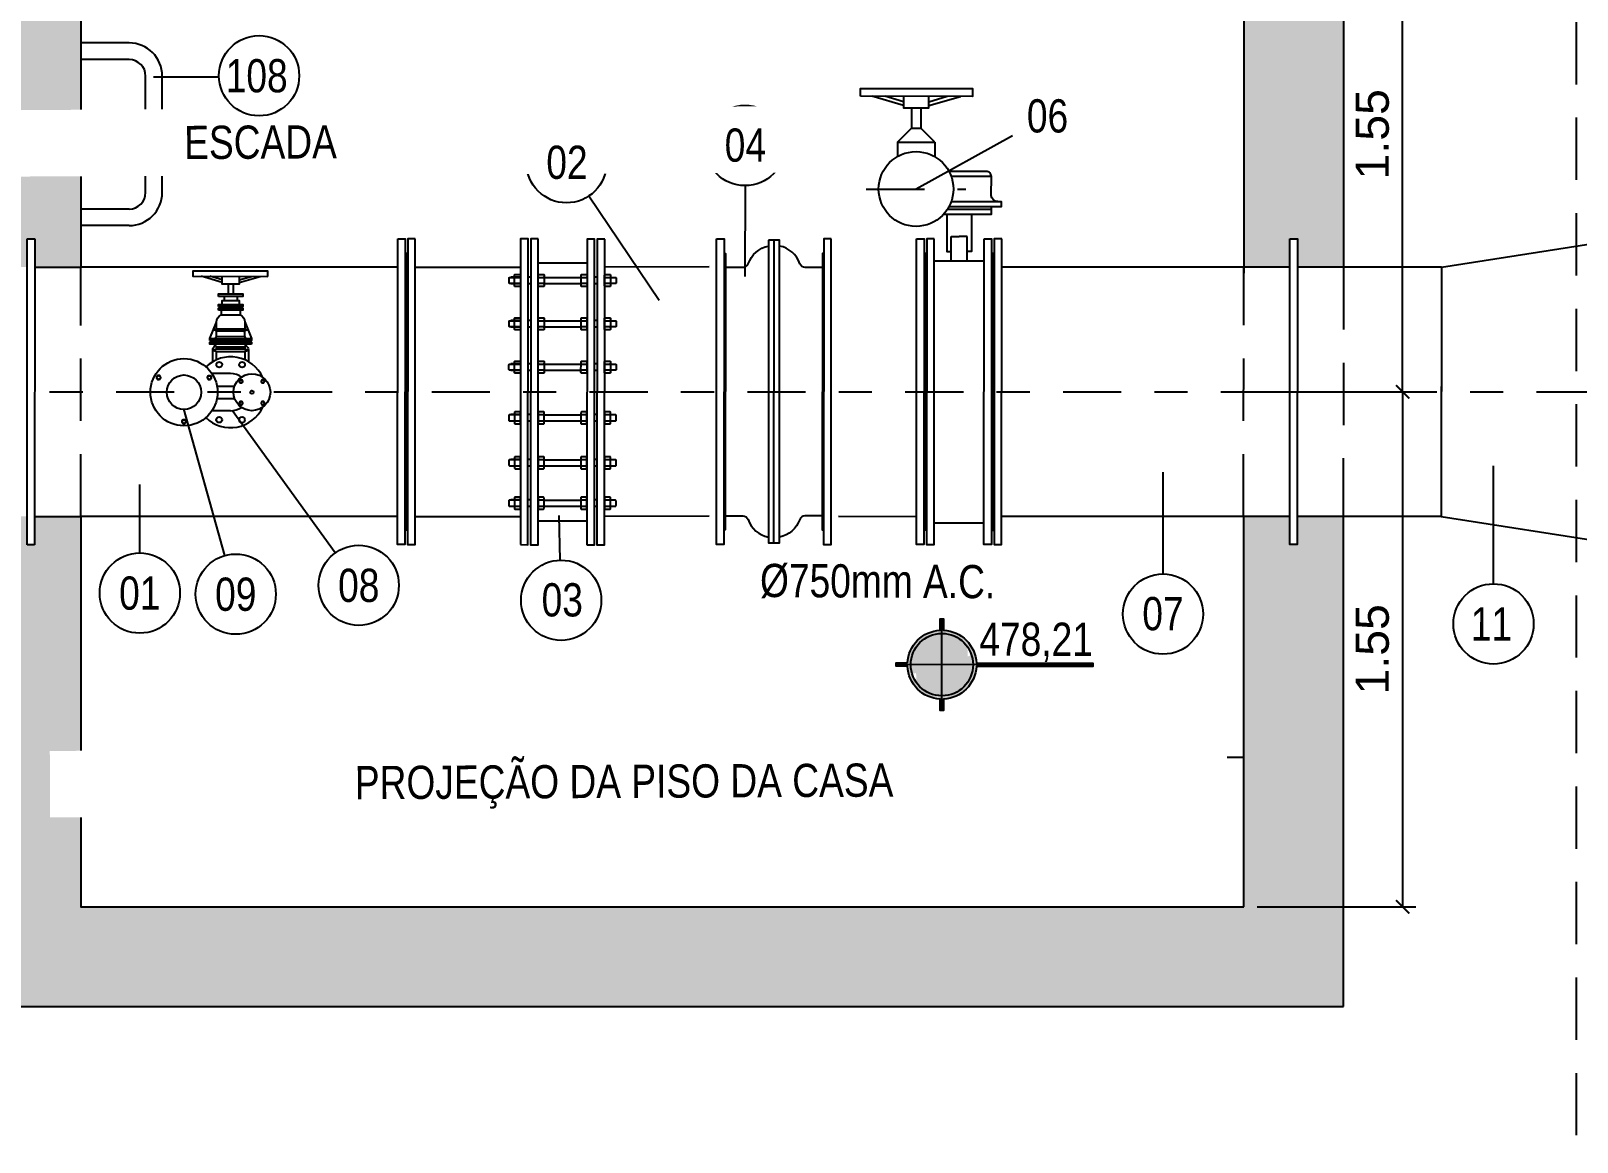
# Model space of a CAD drawing. Header units: feet. Extents: x 0 to 285167, y 0 to 9111449.
# Drawn here: x 285145.925 to 285150.579, y 9111421.615 to 9111424.959 of the extents above; entities that cross this region are included whole.
import ezdxf
from ezdxf.enums import TextEntityAlignment as Align

# ---------------------------------------------------------------- set-up
doc = ezdxf.new("R2010")
doc.units = ezdxf.units.FT
doc.header["$MEASUREMENT"] = 0
doc.linetypes.add('DASHDOT', pattern=[1, 0.5, -0.25, 0, -0.25])
doc.linetypes.add('HIDDEN', pattern=[0.375, 0.25, -0.125])
doc.layers.get('0').update_dxf_attribs({"linetype": 'CONTINUOUS'})
doc.layers.get('DEFPOINTS').update_dxf_attribs({"linetype": 'CONTINUOUS'})
for name, color, linetype in [('01', 1, 'CONTINUOUS'), ('01PROJ', 1, 'HIDDEN'), ('A-NIVEIS', 1, 'CONTINUOUS'), ('A-TEXTO', 2, 'CONTINUOUS'), ('EIXO', 1, 'DASHDOT'), ('FLANGES', 7, 'CONTINUOUS'), ('H-SA-CONTORNO', 2, 'CONTINUOUS'), ('H-SA-DIM', 1, 'CONTINUOUS'), ('H-SA-ESTRUTURA (CORTE)', 5, 'CONTINUOUS'), ('H-SA-HTC CONCRETO', 253, 'CONTINUOUS'), ('H-SA-TEXTO', 2, 'CONTINUOUS'), ('INDIC', 2, 'CONTINUOUS'), ('Top View-Ferro Fundido - JGS - K7(Esgoto)', 7, 'CONTINUOUS')]:
    doc.layers.add(name, color=color, linetype=linetype)
doc.styles.add('EGC_Arial_2.0mm', font='arial.ttf', dxfattribs={"width": 0.8, "height": 2})
doc.styles.get("Standard").update_dxf_attribs({"font": 'arial.ttf'})
doc.dimstyles.new('Copy of EGC_2.0mm', dxfattribs={"dimtxt": 0.1, "dimasz": 0.04, "dimexe": 0.04, "dimexo": 0.04, "dimgap": 0.04, "dimtad": 1, "dimzin": 1, "dimdsep": 46, "dimtxsty": 'Standard', "dimblk": 'ARCHTICK', "dimcen": 0, "dimclrd": 1, "dimclre": 1, "dimclrt": 2, "dimazin": 0, "dimtfac": 1, "dimtix": 1, "dimtmove": 1, "dimatfit": 3, "dimldrblk": 'NONE', "dimfxl": 0.002, "dimtolj": 1, "dimtzin": 0, "dimlwd": -1, "dimarcsym": 0})

# ---------------------------------------------------------------- blocks, each defined once
blk = doc.blocks.new('_ArchTick')
at = {"color": 0, "linetype": 'ByBlock', "const_width": 0.15}
blk.add_lwpolyline([(-0.5, -0.5), (0.5, 0.5)], dxfattribs=at)
blk = doc.blocks.new('*D1194')
at = {"layer": 'DEFPOINTS', "color": 0, "transparency": 16777216}
for p in [(285149.5756, 9111425.4232), (285150.0538, 9111425.4232), (285149.5753, 9111423.8732)]:
    blk.add_point(p, dxfattribs=at)
at = {"layer": 'H-SA-DIM', "color": 1, "lineweight": -2, "transparency": 16777216}
for p, q in [((285149.6156, 9111425.4232), (285150.0938, 9111425.4232)), ((285149.6153, 9111423.8732), (285150.0938, 9111423.8732))]:
    blk.add_line(p, q, dxfattribs=at)
at = {"layer": 'H-SA-DIM', "color": 1, "transparency": 16777216}
blk.add_line((285150.0538, 9111423.8732), (285150.0538, 9111425.4232), dxfattribs=at)
at = {"layer": 'H-SA-DIM', "color": 1, "transparency": 16777216, "xscale": 0.04, "yscale": 0.04, "zscale": 0.04}
for p, rotation in [((285150.0538, 9111425.4232), 90), ((285150.0538, 9111423.8732), 270)]:
    blk.add_blockref('_ArchTick', p, dxfattribs=dict(at, rotation=rotation))
at = {"layer": 'H-SA-DIM', "color": 2, "transparency": 16777216, "insert": (285149.9628, 9111424.6482), "char_height": 0.1, "attachment_point": 5, "rotation": 90}
blk.add_mtext('\\A1;1.55', dxfattribs=at)
blk = doc.blocks.new('_None')
blk = doc.blocks.new('*D1195')
at = {"layer": 'DEFPOINTS', "color": 0, "transparency": 16777216}
for p in [(285149.5753, 9111423.8732), (285149.5756, 9111422.3232), (285150.0538, 9111422.3232)]:
    blk.add_point(p, dxfattribs=at)
at = {"layer": 'H-SA-DIM', "color": 1, "lineweight": -2, "transparency": 16777216}
for p, q in [((285149.6153, 9111423.8732), (285150.0938, 9111423.8732)), ((285149.6156, 9111422.3232), (285150.0938, 9111422.3232))]:
    blk.add_line(p, q, dxfattribs=at)
at = {"layer": 'H-SA-DIM', "color": 1, "transparency": 16777216}
blk.add_line((285150.0538, 9111423.8732), (285150.0538, 9111422.3232), dxfattribs=at)
at = {"layer": 'H-SA-DIM', "color": 1, "transparency": 16777216, "xscale": 0.04, "yscale": 0.04, "zscale": 0.04}
for p, rotation in [((285150.0538, 9111423.8732), 90), ((285150.0538, 9111422.3232), 270)]:
    blk.add_blockref('_ArchTick', p, dxfattribs=dict(at, rotation=rotation))
at = {"layer": 'H-SA-DIM', "color": 2, "transparency": 16777216, "insert": (285149.9628, 9111423.0982), "char_height": 0.1, "attachment_point": 5, "rotation": 90}
blk.add_mtext('\\A1;1.55', dxfattribs=at)
blk = doc.blocks.new('*U1177')
at = {"true_color": 0xffffff}
h = blk.add_hatch(color=7, dxfattribs=at)
h.dxf.hatch_style = 1
edge = h.paths.add_edge_path()
edge.add_arc((0, 0), 2.075, 92.76231, 177.23769, ccw=False)
edge.add_line((-0.1, 2.073), (-0.1, 2.75))
edge.add_line((-0.1, 2.75), (0.1, 2.75))
edge.add_line((0.1, 2.75), (0.1, 2.073))
edge.add_arc((0, 0), 2.075, 2.76231, 87.23769, ccw=False)
edge.add_line((2.073, 0.1), (9.088, 0.1))
edge.add_line((9.088, 0.1), (9.088, -0.1))
edge.add_line((9.088, -0.1), (2.073, -0.1))
edge.add_arc((0, 0), 2.075, 272.76231, 357.23769, ccw=False)
edge.add_line((0.1, -2.073), (0.1, -2.75))
edge.add_line((0.1, -2.75), (-0.1, -2.75))
edge.add_line((-0.1, -2.75), (-0.1, -2.073))
edge.add_arc((0, 0), 2.075, 182.76231, 267.23769, ccw=False)
edge.add_line((-2.073, -0.1), (-2.75, -0.1))
edge.add_line((-2.75, -0.1), (-2.75, 0.1))
edge.add_line((-2.75, 0.1), (-2.073, 0.1))
for p, q in [((0, -2.75), (0, 2.75)), ((9.088, 0), (-2.75, 0))]:
    blk.add_line(p, q)
at = {"color": 7, "true_color": 0xffffff}
blk.add_lwpolyline([(-2.073, 0.1, -0.386246), (-0.1, 2.073), (-0.1, 2.75), (0.1, 2.75), (0.1, 2.073, -0.386246), (2.073, 0.1), (9.088, 0.1), (9.088, -0.1), (2.073, -0.1, -0.386246), (0.1, -2.073), (0.1, -2.75), (-0.1, -2.75), (-0.1, -2.073, -0.386246), (-2.073, -0.1), (-2.75, -0.1), (-2.75, 0.1)], format="xyb", close=True, dxfattribs=at)
blk.add_circle((0, 0), 1.875)
for points in [[(0, 1.875), (0, 0), (0.583, 1.782), (0.595, 0)], [(1.533, 1.079), (1.571, 0), (1.786, 0.571), (0, 0)], [(0.583, 1.782), (0.595, 0), (1.097, 1.521), (1.096, 0)], [(1.097, 1.521), (1.096, 0), (1.533, 1.079), (1.571, 0)], [(-1.786, -0.571), (0, 0), (-1.796, -0.539), (-1.875, 0)], [(-1.533, -1.079), (-1.571, 0), (-1.786, -0.571), (0, 0)], [(-1.097, -1.521), (-1.096, 0), (-1.533, -1.079), (-1.571, 0)], [(-0.583, -1.782), (-0.595, 0), (-1.097, -1.521), (-1.096, 0)], [(0, -1.875), (0, 0), (-0.583, -1.782), (-0.595, 0)], [(1.786, 0.571), (0, 0), (1.796, 0.539), (1.875, 0)]]:
    blk.add_solid(points)
at = {"layer": 'A-TEXTO', "color": 2, "style": 'EGC_Arial_2.0mm', "width": 0.8}
blk.add_attdef('000.00', text='', height=2, dxfattribs=at).set_placement((9.088, 0.534), align=Align.RIGHT)

msp = doc.modelspace()

# ---------------------------------------------------------------- hatches: boundary and pattern name
at = {"layer": 'H-SA-HTC CONCRETO'}
h = msp.add_hatch(color=256, dxfattribs=at)
h.dxf.hatch_style = 1
h.paths.add_polyline_path([(285146.0756, 9111425.4232), (285149.5756, 9111425.4232), (285149.5756, 9111424.2307), (285149.8756, 9111424.2307), (285149.8756, 9111425.7232), (285145.7756, 9111425.7232), (285145.7756, 9111425.2732), (285138.3157, 9111425.2732), (285134.9731, 9111425.2732), (285134.9731, 9111426.8205), (285137.2371, 9111429.8729), (285136.8231, 9111429.8729), (285134.5731, 9111426.8729), (285134.5731, 9111424.8732), (285139.0656, 9111424.8732), (285139.7656, 9111424.8732), (285139.7656, 9111425.0232), (285139.9656, 9111425.0232), (285139.9656, 9111424.8732), (285140.0756, 9111424.8732), (285140.0756, 9111425.0232), (285140.2756, 9111425.0232), (285140.2756, 9111424.8232), (285141.5756, 9111424.8232), (285141.7256, 9111424.9732), (285145.6756, 9111424.9732), (285145.7756, 9111424.8732), (285145.7756, 9111424.2484), (285146.0756, 9111424.2482)], flags=0)
h.paths.add_polyline_path([(285145.9363, 9111423.4982), (285145.9363, 9111423.4131), (285145.9138, 9111423.4131), (285145.9138, 9111423.4982), (285145.7756, 9111423.4982), (285145.7756, 9111422.9732), (285145.7756, 9111422.8732), (285145.6756, 9111422.7732), (285141.7256, 9111422.7732), (285141.5756, 9111422.8732), (285140.2756, 9111422.8732), (285140.2756, 9111422.7232), (285140.0756, 9111422.7232), (285140.0756, 9111422.8732), (285139.9656, 9111422.8732), (285139.9656, 9111422.7232), (285139.7656, 9111422.7232), (285139.7656, 9111422.8732), (285132.5731, 9111422.8732), (285132.5731, 9111426.8729), (285130.3231, 9111429.8729), (285129.9092, 9111429.8729), (285132.1731, 9111426.8205), (285132.1731, 9111422.4732), (285138.3157, 9111422.4732), (285145.7756, 9111422.4732), (285145.7756, 9111422.0232), (285149.8756, 9111422.0232), (285149.8756, 9111423.4982), (285149.7363, 9111423.4982), (285149.7363, 9111423.4132), (285149.7138, 9111423.4132), (285149.7138, 9111423.4982), (285149.5756, 9111423.4982), (285149.5756, 9111422.3232), (285146.0756, 9111422.3232), (285146.0756, 9111423.4982)])
h = msp.add_hatch(color=256, dxfattribs=at)
h.dxf.hatch_style = 1
h.paths.add_polyline_path([(285145.9143, 9111424.2483), (285145.9143, 9111424.3335), (285145.9368, 9111424.3335), (285145.9368, 9111424.2483), (285146.0756, 9111424.2482), (285146.0756, 9111425.4232), (285149.5756, 9111425.4232), (285149.5755, 9111424.2483), (285149.7143, 9111424.2482), (285149.7143, 9111424.3332), (285149.7368, 9111424.3332), (285149.7368, 9111424.2482), (285149.8756, 9111424.2481), (285149.8756, 9111425.7232), (285145.7756, 9111425.7232), (285145.7756, 9111425.2732), (285138.3157, 9111425.2732), (285134.9731, 9111425.2732), (285134.9731, 9111426.8205), (285137.2371, 9111429.8729), (285136.8231, 9111429.8729), (285134.5731, 9111426.8729), (285134.5731, 9111424.8732), (285139.0656, 9111424.8732), (285139.7656, 9111424.8732), (285139.7656, 9111425.0232), (285139.9656, 9111425.0232), (285139.9656, 9111424.8732), (285140.0756, 9111424.8732), (285140.0756, 9111425.0232), (285140.2756, 9111425.0232), (285140.2756, 9111424.8732), (285141.5756, 9111424.8732), (285141.7256, 9111424.9732), (285145.6756, 9111424.9732), (285145.7756, 9111424.8732), (285145.7756, 9111424.2484)])

# ---------------------------------------------------------------- linework, layer by layer
at = {"layer": '01', "color": 1}
for p, q in [((285148.5515, 9111424.7343), (285148.4559, 9111424.7625)), ((285148.5515, 9111424.7461), (285148.4957, 9111424.7625)), ((285148.6273, 9111424.746), (285148.6831, 9111424.7624)), ((285148.6273, 9111424.7343), (285148.723, 9111424.7623)), ((285148.5331, 9111424.6241), (285148.5753, 9111424.6663)), ((285148.5753, 9111424.6663), (285148.6034, 9111424.6662)), ((285148.6456, 9111424.624), (285148.6034, 9111424.6662)), ((285148.5331, 9111424.6241), (285148.6456, 9111424.624)), ((285148.8159, 9111424.5209), (285148.6953, 9111424.521)), ((285146.5012, 9111424.2019), (285146.4375, 9111424.2207)), ((285146.5012, 9111424.2097), (285146.4641, 9111424.2207)), ((285146.5068, 9111424.1599), (285146.5068, 9111424.1479)), ((285146.5263, 9111423.928), (285146.4699, 9111423.928)), ((285146.5262, 9111423.8158), (285146.4699, 9111423.8158))]:
    msp.add_line(p, q, dxfattribs=at)
at = {"layer": '01', "color": 1, "ltscale": 2.5}
for p, q in [((285148.5753, 9111424.7277), (285148.5753, 9111424.6663)), ((285148.6034, 9111424.7276), (285148.6034, 9111424.6662)), ((285148.5331, 9111424.6241), (285148.533, 9111424.5809)), ((285148.6456, 9111424.624), (285148.6455, 9111424.5808))]:
    msp.add_line(p, q, dxfattribs=at)
at = {"layer": '01', "color": 1, "ltscale": 0.2}
for p, q in [((285146.5192, 9111424.1975), (285146.5192, 9111424.1683)), ((285146.5338, 9111424.1974), (285146.5338, 9111424.1683)), ((285146.5518, 9111424.2097), (285146.589, 9111424.2206)), ((285146.5518, 9111424.2019), (285146.6155, 9111424.2206)), ((285146.5462, 9111424.1598), (285146.5461, 9111424.1479)), ((285146.4983, 9111424.1303), (285146.4983, 9111424.1246)), ((285146.4983, 9111424.1275), (285146.5546, 9111424.1274)), ((285146.4983, 9111424.119), (285146.4983, 9111424.105)), ((285146.5546, 9111424.1302), (285146.5546, 9111424.1246)), ((285146.5546, 9111424.119), (285146.5546, 9111424.1049)), ((285146.4637, 9111424.0335), (285146.4839, 9111424.0825)), ((285146.4839, 9111424.0392), (285146.4839, 9111424.0565)), ((285146.5689, 9111424.0834), (285146.5891, 9111424.0335)), ((285146.5689, 9111424.0391), (285146.5689, 9111424.0564)), ((285146.4804, 9111424.0121), (285146.4811, 9111424.0124)), ((285146.4839, 9111424.0013), (285146.4839, 9111424.0082)), ((285146.5688, 9111424.0082), (285146.5688, 9111424.0013)), ((285146.5716, 9111424.0124), (285146.5723, 9111424.012)), ((285146.4852, 9111423.8906), (285146.5384, 9111423.8906)), ((285146.4852, 9111423.8532), (285146.5384, 9111423.8532))]:
    msp.add_line(p, q, dxfattribs=at)
at = {"layer": '01', "color": 1}
msp.add_lwpolyline([(285148.5515, 9111424.7625), (285148.5515, 9111424.7277), (285148.6273, 9111424.7276), (285148.6273, 9111424.7624)], dxfattribs=at)
msp.add_lwpolyline([(285148.8356, 9111424.4457, -0.405757), (285148.8158, 9111424.4643), (285148.8159, 9111424.5209, 0.414214), (285148.8002, 9111424.5365), (285148.6884, 9111424.5366)], format="xyb", dxfattribs=at)
at = {"layer": '01', "color": 1, "ltscale": 0.2}
for points in [[(285146.638, 9111424.2206), (285146.6381, 9111424.2363), (285146.4131, 9111424.2365), (285146.413, 9111424.2207)], [(285146.4899, 9111424.1599), (285146.4899, 9111424.1683), (285146.563, 9111424.1683), (285146.563, 9111424.1598)], [(285146.4899, 9111424.1303), (285146.4899, 9111424.1359), (285146.563, 9111424.1359), (285146.563, 9111424.1302)], [(285146.4899, 9111424.119), (285146.4899, 9111424.1247), (285146.563, 9111424.1246), (285146.563, 9111424.119)], [(285146.5891, 9111424.0166), (285146.4636, 9111424.0167), (285146.4637, 9111424.0223), (285146.5891, 9111424.0222)], [(285146.4637, 9111424.0279), (285146.4637, 9111424.0335), (285146.5891, 9111424.0335), (285146.5891, 9111424.0278)]]:
    msp.add_lwpolyline(points, close=True, dxfattribs=at)
for points in [[(285146.5518, 9111424.2206), (285146.5518, 9111424.1974), (285146.5012, 9111424.1975), (285146.5012, 9111424.2207)], [(285146.5011, 9111424.1359), (285146.5011, 9111424.1479), (285146.5518, 9111424.1478), (285146.5518, 9111424.1359)], [(285146.4783, 9111424.0167), (285146.4839, 9111424.0082), (285146.5688, 9111424.0082), (285146.5745, 9111424.0166)], [(285146.5726, 9111424.0335), (285146.5689, 9111424.0391), (285146.4839, 9111424.0392), (285146.4802, 9111424.0335)], [(285146.4839, 9111423.9697), (285146.4839, 9111423.9949)], [(285146.5688, 9111423.9948), (285146.5688, 9111423.9696)]]:
    msp.add_lwpolyline(points, dxfattribs=at)
for points in [[(285146.4839, 9111424.0623), (285146.4839, 9111424.0825, -0.292862), (285146.4983, 9111424.105), (285146.5546, 9111424.1049, -0.313643), (285146.5689, 9111424.0824), (285146.5689, 9111424.0623)], [(285146.5653, 9111424.056), (285146.4877, 9111424.056, -0.072993), (285146.4837, 9111424.0566), (285146.4744, 9111424.0594), (285146.4837, 9111424.0622, -0.072993), (285146.4877, 9111424.0628), (285146.5653, 9111424.0627, -0.072993), (285146.5694, 9111424.0621), (285146.5786, 9111424.0593), (285146.5694, 9111424.0566, -0.072993), (285146.5653, 9111424.056, 0.072993), (285146.5694, 9111424.0566)], [(285146.4726, 9111423.964), (285146.4726, 9111423.9995, -0.284079), (285146.4804, 9111424.0121)], [(285146.5708, 9111423.9953), (285146.5801, 9111423.998), (285146.5708, 9111424.0008, 0.072993), (285146.5668, 9111424.0014), (285146.486, 9111424.0015, 0.072993), (285146.4819, 9111424.0009), (285146.4726, 9111423.9981), (285146.4819, 9111423.9953, 0.072993), (285146.4859, 9111423.9947), (285146.5668, 9111423.9947, 0.072993), (285146.5708, 9111423.9953, -0.072993), (285146.5668, 9111423.9947)], [(285146.5723, 9111424.012, -0.284079), (285146.5801, 9111423.9995), (285146.5801, 9111423.9639)]]:
    msp.add_lwpolyline(points, format="xyb", dxfattribs=at)
at = {"layer": '01', "color": 1}
for points in [[(285146.3127, 9111423.9106), (285146.316, 9111423.9162), (285146.3128, 9111423.9218), (285146.3063, 9111423.9218), (285146.303, 9111423.9162), (285146.3063, 9111423.9106)], [(285146.4656, 9111423.9104), (285146.4689, 9111423.9161), (285146.4656, 9111423.9217), (285146.4591, 9111423.9217), (285146.4559, 9111423.9161), (285146.4591, 9111423.9105)], [(285146.5603, 9111423.9001), (285146.563, 9111423.9047), (285146.5603, 9111423.9093), (285146.555, 9111423.9093), (285146.5524, 9111423.9047), (285146.555, 9111423.9001)], [(285146.626, 9111423.9001), (285146.6287, 9111423.9047), (285146.626, 9111423.9093), (285146.6207, 9111423.9093), (285146.618, 9111423.9047), (285146.6207, 9111423.9001)], [(285146.5603, 9111423.8344), (285146.563, 9111423.839), (285146.5603, 9111423.8436), (285146.555, 9111423.8436), (285146.5523, 9111423.839), (285146.555, 9111423.8344)], [(285146.626, 9111423.8344), (285146.6287, 9111423.839), (285146.626, 9111423.8436), (285146.6207, 9111423.8436), (285146.618, 9111423.839), (285146.6207, 9111423.8344)], [(285146.3891, 9111423.7781), (285146.3923, 9111423.7837), (285146.3891, 9111423.7893), (285146.3826, 9111423.7893), (285146.3794, 9111423.7837), (285146.3826, 9111423.7781)]]:
    msp.add_lwpolyline(points, close=True, dxfattribs=at)
for centre, radius in [((285146.492, 9111423.9549), 0.0086), ((285146.5607, 9111423.9548), 0.0086), ((285146.3095, 9111423.9162), 0.00561), ((285146.4624, 9111423.9161), 0.00561), ((285146.5577, 9111423.9047), 0.00461), ((285146.6234, 9111423.9047), 0.00461), ((285146.5905, 9111423.8718), 0.00489), ((285146.5576, 9111423.839), 0.00461), ((285146.6233, 9111423.839), 0.00461), ((285146.3859, 9111423.7837), 0.00561), ((285146.4919, 9111423.789), 0.0086), ((285146.5606, 9111423.7889), 0.0086)]:
    msp.add_circle(centre, radius, dxfattribs=at)
for centre, radius, start, end in [((285146.4783, 9111424.0251), 0.00562, 149.9612, 209.9612), ((285146.5263, 9111423.8719), 0.0561, 54.2589, 89.9612), ((285146.5263, 9111423.8719), 0.1066, 225.7586, 335.0709), ((285146.5263, 9111423.8719), 0.0561, 269.9612, 305.6636)]:
    msp.add_arc(centre, radius, start, end, dxfattribs=at)
at = {"layer": '01', "color": 1, "ltscale": 0.2}
for centre, radius, start, end in [((285146.5745, 9111424.025), 0.00562, 329.9612, 29.9612), ((285146.5263, 9111423.8719), 0.1066, 24.8516, 134.1639)]:
    msp.add_arc(centre, radius, start, end, dxfattribs=at)
at = {"layer": '01PROJ', "color": 1, "ltscale": 25}
for p, q in [((285145.9368, 9111424.2483), (285146.0755, 9111424.2482)), ((285145.9363, 9111423.4981), (285146.0751, 9111423.498))]:
    msp.add_line(p, q, dxfattribs=at)
msp.add_lwpolyline([(285145.9143, 9111424.3335), (285145.9368, 9111424.3335), (285145.9363, 9111423.4131), (285145.9138, 9111423.4131)], close=True, dxfattribs=at)
at = {"layer": 'EIXO', "ltscale": 0.35}
for p, q in [((285148.4392, 9111424.4835), (285148.7392, 9111424.4833)), ((285133.8316, 9111423.873), (285158.7775, 9111423.873))]:
    msp.add_line(p, q, dxfattribs=at)
at = {"layer": 'FLANGES', "color": 2}
msp.add_lwpolyline([(285148.4221, 9111424.7625), (285148.4221, 9111424.7862), (285148.7596, 9111424.7859), (285148.7596, 9111424.7623)], close=True, dxfattribs=at)
for centre, radius in [((285148.5892, 9111424.4834), 0.1125), ((285146.3859, 9111423.872), 0.101), ((285146.3859, 9111423.872), 0.0518), ((285146.5905, 9111423.8718), 0.0554)]:
    msp.add_circle(centre, radius, dxfattribs=at)
at = {"layer": 'H-SA-CONTORNO', "color": 1, "linetype": 'HIDDEN', "ltscale": 0.75}
for p, q in [((285150.5756, 9111426.4232), (285150.5756, 9111421.3232)), ((285146.0751, 9111423.498), (285146.0755, 9111424.2482)), ((285149.5751, 9111423.4983), (285149.5755, 9111424.2483)), ((285149.8755, 9111424.2481), (285149.8751, 9111423.4981)), ((285146.0756, 9111422.7732), (285149.5756, 9111422.7732))]:
    msp.add_line(p, q, dxfattribs=at)
at = {"layer": 'H-SA-ESTRUTURA (CORTE)'}
for p, q in [((285149.8756, 9111425.7232), (285149.8756, 9111424.2307)), ((285146.0756, 9111425.4232), (285146.0756, 9111424.2482)), ((285146.0756, 9111424.7482), (285146.0756, 9111424.7007)), ((285149.5756, 9111422.3232), (285149.5756, 9111423.4982)), ((285149.8756, 9111422.0232), (285149.8756, 9111423.4982)), ((285145.7756, 9111422.0232), (285149.8756, 9111422.0232))]:
    msp.add_line(p, q, dxfattribs=at)
for points in [[(285146.0756, 9111425.4232), (285149.5756, 9111425.4232), (285149.5756, 9111424.2307)], [(285146.0756, 9111423.4982), (285146.0756, 9111422.3232), (285149.5756, 9111422.3232)]]:
    msp.add_lwpolyline(points, dxfattribs=at)
at = {"layer": 'INDIC', "color": 1, "linetype": 'Continuous'}
for p, q in [((285146.4913, 9111424.8204), (285146.2941, 9111424.8204)), ((285148.88, 9111424.644), (285148.5892, 9111424.4834)), ((285147.8163, 9111424.1481), (285147.6048, 9111424.4624)), ((285148.0746, 9111424.4937), (285148.0744, 9111424.2206)), ((285146.5093, 9111423.3803), (285146.3858, 9111423.8222)), ((285146.8411, 9111423.3886), (285146.5309, 9111423.8166)), ((285149.3326, 9111423.325), (285149.3328, 9111423.6312)), ((285150.3274, 9111423.2955), (285150.3276, 9111423.65)), ((285146.2533, 9111423.3882), (285146.2534, 9111423.5947)), ((285147.5185, 9111423.3665), (285147.5147, 9111423.5005))]:
    msp.add_line(p, q, dxfattribs=at)
for centre in [(285148.0747, 9111424.6144), (285147.5374, 9111424.5626), (285146.912, 9111423.2908), (285146.2532, 9111423.2675), (285146.5418, 9111423.2641), (285147.521, 9111423.2458), (285149.3324, 9111423.2043), (285150.3273, 9111423.1747)]:
    msp.add_circle(centre, 0.1207, dxfattribs=at)
at = {"layer": 'Top View-Ferro Fundido - JGS - K7(Esgoto)', "color": 1, "linetype": 'ByBlock', "lineweight": -2}
for p, q in [((285146.2206, 9111424.9232), (285146.0756, 9111424.9232)), ((285146.2206, 9111424.8732), (285146.0756, 9111424.8732)), ((285146.2706, 9111424.4732), (285146.2706, 9111424.8232)), ((285146.3206, 9111424.4732), (285146.3206, 9111424.8232)), ((285146.2206, 9111424.4232), (285146.0756, 9111424.4232)), ((285148.8155, 9111424.4222), (285148.6837, 9111424.4223)), ((285146.2206, 9111424.3732), (285146.0756, 9111424.3732)), ((285150.1705, 9111424.2483), (285150.9706, 9111424.3733)), ((285148.1614, 9111423.4184), (285148.162, 9111424.3291)), ((285148.6947, 9111424.3403), (285148.7191, 9111424.3403)), ((285148.6947, 9111424.2675), (285148.6947, 9111424.3403)), ((285148.7435, 9111424.3403), (285148.7191, 9111424.3403)), ((285148.7435, 9111424.2675), (285148.7435, 9111424.3403)), ((285147.0277, 9111424.2483), (285146.0755, 9111424.2482)), ((285147.082, 9111424.2484), (285147.399, 9111424.2482)), ((285147.452, 9111424.2613), (285147.599, 9111424.2612)), ((285147.9666, 9111424.2489), (285147.652, 9111424.248)), ((285148.6441, 9111424.2676), (285148.7941, 9111424.2675)), ((285149.5755, 9111424.2483), (285148.8471, 9111424.2483)), ((285149.7143, 9111424.2482), (285149.5755, 9111424.2483)), ((285149.8755, 9111424.2481), (285149.7368, 9111424.2482)), ((285150.1705, 9111424.2483), (285149.8755, 9111424.2481)), ((285150.1705, 9111424.2483), (285150.1701, 9111423.4983)), ((285147.399, 9111424.2183), (285147.37, 9111424.2183)), ((285147.399, 9111424.1983), (285147.37, 9111424.1983)), ((285147.3828, 9111424.2173), (285147.3972, 9111424.2173)), ((285147.3972, 9111424.1993), (285147.3828, 9111424.1993)), ((285147.4295, 9111424.2183), (285147.4215, 9111424.2183)), ((285147.4295, 9111424.1983), (285147.4215, 9111424.1983)), ((285147.4538, 9111424.2173), (285147.4682, 9111424.2173)), ((285147.4682, 9111424.1993), (285147.4538, 9111424.1993)), ((285147.47, 9111424.2173), (285147.581, 9111424.2172)), ((285147.47, 9111424.1993), (285147.581, 9111424.1992)), ((285147.5828, 9111424.2172), (285147.5972, 9111424.2172)), ((285147.5972, 9111424.1992), (285147.5828, 9111424.1992)), ((285147.6295, 9111424.2181), (285147.6215, 9111424.2182)), ((285147.6295, 9111424.1981), (285147.6215, 9111424.1982)), ((285147.6538, 9111424.2171), (285147.6682, 9111424.2171)), ((285147.6682, 9111424.1991), (285147.6538, 9111424.1991)), ((285150.1705, 9111424.1903), (285150.1701, 9111423.5903)), ((285147.3989, 9111424.0879), (285147.3699, 9111424.088)), ((285147.3989, 9111424.0679), (285147.3699, 9111424.068)), ((285147.3827, 9111424.087), (285147.3971, 9111424.0869)), ((285147.3971, 9111424.0689), (285147.3827, 9111424.069)), ((285147.4294, 9111424.0879), (285147.4214, 9111424.0879)), ((285147.4294, 9111424.0679), (285147.4214, 9111424.0679)), ((285147.4537, 9111424.0869), (285147.4681, 9111424.0869)), ((285147.4681, 9111424.0689), (285147.4537, 9111424.0689)), ((285147.4699, 9111424.0869), (285147.5809, 9111424.0868)), ((285147.4699, 9111424.0689), (285147.5809, 9111424.0688)), ((285147.5827, 9111424.0868), (285147.5971, 9111424.0868)), ((285147.5971, 9111424.0688), (285147.5827, 9111424.0688)), ((285147.6294, 9111424.0878), (285147.6214, 9111424.0878)), ((285147.6294, 9111424.0678), (285147.6214, 9111424.0678)), ((285147.6537, 9111424.0868), (285147.6681, 9111424.0868)), ((285147.6681, 9111424.0688), (285147.6537, 9111424.0688)), ((285147.3989, 9111423.9575), (285147.3699, 9111423.9576)), ((285147.3827, 9111423.9565), (285147.3971, 9111423.9565)), ((285147.4294, 9111423.9575), (285147.4214, 9111423.9575)), ((285147.4537, 9111423.9565), (285147.4681, 9111423.9565)), ((285147.4699, 9111423.9565), (285147.5809, 9111423.9564)), ((285147.5827, 9111423.9564), (285147.5971, 9111423.9564)), ((285147.6294, 9111423.9574), (285147.6214, 9111423.9574)), ((285147.6537, 9111423.9564), (285147.6681, 9111423.9564)), ((285147.3988, 9111423.9375), (285147.3698, 9111423.9376)), ((285147.3971, 9111423.9385), (285147.3827, 9111423.9385)), ((285147.4293, 9111423.9375), (285147.4213, 9111423.9375)), ((285147.4681, 9111423.9385), (285147.4537, 9111423.9385)), ((285147.4698, 9111423.9385), (285147.5808, 9111423.9384)), ((285147.5971, 9111423.9384), (285147.5827, 9111423.9384)), ((285147.6293, 9111423.9374), (285147.6213, 9111423.9374)), ((285147.6681, 9111423.9384), (285147.6537, 9111423.9384)), ((285147.3987, 9111423.7851), (285147.3697, 9111423.7851)), ((285147.3988, 9111423.8051), (285147.3698, 9111423.8051)), ((285147.3825, 9111423.7861), (285147.3969, 9111423.7861)), ((285147.397, 9111423.8041), (285147.3826, 9111423.8041)), ((285147.4292, 9111423.785), (285147.4212, 9111423.7851)), ((285147.4293, 9111423.805), (285147.4213, 9111423.8051)), ((285147.4535, 9111423.786), (285147.4679, 9111423.786)), ((285147.468, 9111423.804), (285147.4536, 9111423.804)), ((285147.4697, 9111423.786), (285147.5807, 9111423.7859)), ((285147.4698, 9111423.804), (285147.5808, 9111423.8039)), ((285147.5825, 9111423.7859), (285147.5969, 9111423.7859)), ((285147.597, 9111423.8039), (285147.5826, 9111423.8039)), ((285147.6292, 9111423.7849), (285147.6212, 9111423.7849)), ((285147.6293, 9111423.8049), (285147.6213, 9111423.8049)), ((285147.6535, 9111423.7859), (285147.6679, 9111423.7859)), ((285147.668, 9111423.8039), (285147.6536, 9111423.8039)), ((285147.3987, 9111423.6698), (285147.3697, 9111423.6699)), ((285147.4292, 9111423.6698), (285147.4212, 9111423.6698)), ((285147.6292, 9111423.6697), (285147.6212, 9111423.6697)), ((285147.3987, 9111423.6498), (285147.3697, 9111423.6499)), ((285147.3969, 9111423.6688), (285147.3825, 9111423.6688)), ((285147.3825, 9111423.6508), (285147.3969, 9111423.6508)), ((285147.4292, 9111423.6498), (285147.4212, 9111423.6498)), ((285147.4679, 9111423.6688), (285147.4535, 9111423.6688)), ((285147.4535, 9111423.6508), (285147.4679, 9111423.6508)), ((285147.4697, 9111423.6688), (285147.5807, 9111423.6687)), ((285147.4697, 9111423.6508), (285147.5807, 9111423.6507)), ((285147.5969, 9111423.6687), (285147.5825, 9111423.6687)), ((285147.5825, 9111423.6507), (285147.5969, 9111423.6507)), ((285147.6292, 9111423.6497), (285147.6212, 9111423.6497)), ((285147.6679, 9111423.6687), (285147.6535, 9111423.6687)), ((285147.6535, 9111423.6507), (285147.6679, 9111423.6507)), ((285147.3986, 9111423.548), (285147.3696, 9111423.548)), ((285147.3968, 9111423.547), (285147.3824, 9111423.547)), ((285147.4291, 9111423.548), (285147.4211, 9111423.548)), ((285147.4678, 9111423.547), (285147.4534, 9111423.547)), ((285147.4696, 9111423.547), (285147.5806, 9111423.5469)), ((285147.5968, 9111423.5469), (285147.5824, 9111423.5469)), ((285147.6291, 9111423.5478), (285147.6211, 9111423.5479)), ((285147.6678, 9111423.5468), (285147.6534, 9111423.5468)), ((285147.0286, 9111423.4984), (285146.0751, 9111423.498)), ((285147.0816, 9111423.4984), (285147.3986, 9111423.4982)), ((285147.3986, 9111423.528), (285147.3696, 9111423.528)), ((285147.3824, 9111423.529), (285147.3968, 9111423.529)), ((285147.4291, 9111423.528), (285147.4211, 9111423.528)), ((285147.4516, 9111423.485), (285147.5986, 9111423.4849)), ((285147.4534, 9111423.529), (285147.4678, 9111423.529)), ((285147.4696, 9111423.529), (285147.5806, 9111423.5289)), ((285147.5824, 9111423.5289), (285147.5968, 9111423.5289)), ((285147.6291, 9111423.5278), (285147.6211, 9111423.5279)), ((285147.9661, 9111423.4989), (285147.6516, 9111423.498)), ((285147.6534, 9111423.5288), (285147.6678, 9111423.5288)), ((285148.3561, 9111423.4986), (285148.5906, 9111423.4984)), ((285149.5751, 9111423.4983), (285148.8466, 9111423.4983)), ((285149.7138, 9111423.4982), (285149.5751, 9111423.4983)), ((285149.8751, 9111423.4981), (285149.7363, 9111423.4982)), ((285150.1701, 9111423.4983), (285149.8751, 9111423.4981)), ((285150.1701, 9111423.4983), (285150.97, 9111423.3733)), ((285148.6436, 9111423.4792), (285148.7936, 9111423.4791))]:
    msp.add_line(p, q, dxfattribs=at)
for points in [[(285148.8155, 9111424.43), (285148.8155, 9111424.4066), (285148.6715, 9111424.4067)], [(285148.6952, 9111424.4457), (285148.8452, 9111424.4456), (285148.8452, 9111424.43), (285148.6883, 9111424.4301)], [(285148.6823, 9111424.4067), (285148.6822, 9111424.2957), (285148.6947, 9111424.2957)], [(285148.756, 9111424.4066), (285148.756, 9111424.2956), (285148.7435, 9111424.2956)], [(285147.0516, 9111424.2894), (285147.0556, 9111424.2894), (285147.0551, 9111423.4574), (285147.0511, 9111423.4574)], [(285147.0596, 9111424.2894), (285147.0556, 9111424.2894), (285147.0551, 9111423.4574), (285147.0591, 9111423.4574)], [(285148.0116, 9111424.2898), (285148.0156, 9111424.2898), (285148.0151, 9111423.4578), (285148.0111, 9111423.4578)], [(285148.3116, 9111424.2896), (285148.3076, 9111424.2896), (285148.3071, 9111423.4576), (285148.3111, 9111423.4576)], [(285148.6136, 9111424.2894), (285148.6176, 9111424.2894), (285148.6171, 9111423.4574), (285148.6131, 9111423.4574)], [(285148.6216, 9111424.2894), (285148.6176, 9111424.2894), (285148.6171, 9111423.4574), (285148.6211, 9111423.4574)], [(285148.8166, 9111424.2893), (285148.8206, 9111424.2893), (285148.8201, 9111423.4573), (285148.8161, 9111423.4573)], [(285148.8246, 9111424.2893), (285148.8206, 9111424.2893), (285148.8201, 9111423.4573), (285148.8241, 9111423.4573)], [(285147.381, 9111424.2164), (285147.3828, 9111424.2173), (285147.381, 9111424.2182)], [(285147.381, 9111424.1984), (285147.3828, 9111424.1993), (285147.381, 9111424.2002)], [(285147.399, 9111424.2182), (285147.3972, 9111424.2173), (285147.399, 9111424.2164)], [(285147.399, 9111424.2002), (285147.3972, 9111424.1993), (285147.399, 9111424.1984)], [(285147.452, 9111424.2164), (285147.4538, 9111424.2173), (285147.452, 9111424.2182)], [(285147.452, 9111424.1984), (285147.4538, 9111424.1993), (285147.452, 9111424.2002)], [(285147.47, 9111424.2182), (285147.4682, 9111424.2173), (285147.47, 9111424.2164)], [(285147.47, 9111424.2002), (285147.4682, 9111424.1993), (285147.47, 9111424.1984)], [(285147.581, 9111424.2163), (285147.5828, 9111424.2172), (285147.581, 9111424.2181)], [(285147.581, 9111424.1983), (285147.5828, 9111424.1992), (285147.581, 9111424.2001)], [(285147.599, 9111424.2181), (285147.5972, 9111424.2172), (285147.599, 9111424.2163)], [(285147.599, 9111424.2001), (285147.5972, 9111424.1992), (285147.599, 9111424.1983)], [(285147.652, 9111424.2162), (285147.6538, 9111424.2171), (285147.652, 9111424.218)], [(285147.652, 9111424.1982), (285147.6538, 9111424.1991), (285147.652, 9111424.2)], [(285147.67, 9111424.218), (285147.6682, 9111424.2171), (285147.67, 9111424.2162)], [(285147.67, 9111424.2), (285147.6682, 9111424.1991), (285147.67, 9111424.1982)], [(285147.3809, 9111424.0861), (285147.3827, 9111424.087), (285147.3809, 9111424.0879)], [(285147.3809, 9111424.0681), (285147.3827, 9111424.069), (285147.3809, 9111424.0699)], [(285147.3989, 9111424.0878), (285147.3971, 9111424.0869), (285147.3989, 9111424.086)], [(285147.3989, 9111424.0698), (285147.3971, 9111424.0689), (285147.3989, 9111424.068)], [(285147.4519, 9111424.086), (285147.4537, 9111424.0869), (285147.4519, 9111424.0878)], [(285147.4519, 9111424.068), (285147.4537, 9111424.0689), (285147.4519, 9111424.0698)], [(285147.4699, 9111424.0878), (285147.4681, 9111424.0869), (285147.4699, 9111424.086)], [(285147.4699, 9111424.0698), (285147.4681, 9111424.0689), (285147.4699, 9111424.068)], [(285147.5809, 9111424.0859), (285147.5827, 9111424.0868), (285147.5809, 9111424.0877)], [(285147.5809, 9111424.0679), (285147.5827, 9111424.0688), (285147.5809, 9111424.0697)], [(285147.5989, 9111424.0877), (285147.5971, 9111424.0868), (285147.5989, 9111424.0859)], [(285147.5989, 9111424.0697), (285147.5971, 9111424.0688), (285147.5989, 9111424.0679)], [(285147.6519, 9111424.0859), (285147.6537, 9111424.0868), (285147.6519, 9111424.0877)], [(285147.6519, 9111424.0679), (285147.6537, 9111424.0688), (285147.6519, 9111424.0697)], [(285147.6699, 9111424.0877), (285147.6681, 9111424.0868), (285147.6699, 9111424.0859)], [(285147.6699, 9111424.0697), (285147.6681, 9111424.0688), (285147.6699, 9111424.0679)], [(285147.3809, 9111423.9556), (285147.3827, 9111423.9565), (285147.3809, 9111423.9574)], [(285147.3989, 9111423.9574), (285147.3971, 9111423.9565), (285147.3989, 9111423.9556)], [(285147.4519, 9111423.9556), (285147.4537, 9111423.9565), (285147.4519, 9111423.9574)], [(285147.4699, 9111423.9574), (285147.4681, 9111423.9565), (285147.4699, 9111423.9556)], [(285147.5809, 9111423.9555), (285147.5827, 9111423.9564), (285147.5809, 9111423.9573)], [(285147.5989, 9111423.9573), (285147.5971, 9111423.9564), (285147.5989, 9111423.9555)], [(285147.6519, 9111423.9555), (285147.6537, 9111423.9564), (285147.6519, 9111423.9573)], [(285147.6699, 9111423.9572), (285147.6681, 9111423.9564), (285147.6699, 9111423.9554)], [(285147.3808, 9111423.9376), (285147.3827, 9111423.9385), (285147.3808, 9111423.9394)], [(285147.3989, 9111423.9394), (285147.3971, 9111423.9385), (285147.3988, 9111423.9376)], [(285147.4518, 9111423.9376), (285147.4537, 9111423.9385), (285147.4519, 9111423.9394)], [(285147.4698, 9111423.9394), (285147.4681, 9111423.9385), (285147.4698, 9111423.9376)], [(285147.5808, 9111423.9375), (285147.5827, 9111423.9384), (285147.5808, 9111423.9393)], [(285147.5989, 9111423.9393), (285147.5971, 9111423.9384), (285147.5988, 9111423.9375)], [(285147.6518, 9111423.9375), (285147.6537, 9111423.9384), (285147.6519, 9111423.9393)], [(285147.6698, 9111423.9392), (285147.6681, 9111423.9384), (285147.6698, 9111423.9374)], [(285147.3807, 9111423.787), (285147.3825, 9111423.7861), (285147.3807, 9111423.7852)], [(285147.3808, 9111423.805), (285147.3826, 9111423.8041), (285147.3808, 9111423.8032)], [(285147.3987, 9111423.7852), (285147.3969, 9111423.7861), (285147.3987, 9111423.787)], [(285147.3988, 9111423.8032), (285147.397, 9111423.8041), (285147.3988, 9111423.805)], [(285147.4517, 9111423.7869), (285147.4535, 9111423.786), (285147.4517, 9111423.7851)], [(285147.4518, 9111423.8049), (285147.4536, 9111423.804), (285147.4518, 9111423.8031)], [(285147.4697, 9111423.7851), (285147.4679, 9111423.786), (285147.4697, 9111423.7869)], [(285147.4698, 9111423.8031), (285147.468, 9111423.804), (285147.4698, 9111423.8049)], [(285147.5807, 9111423.7868), (285147.5825, 9111423.7859), (285147.5807, 9111423.785)], [(285147.5808, 9111423.8048), (285147.5826, 9111423.8039), (285147.5808, 9111423.803)], [(285147.5987, 9111423.785), (285147.5969, 9111423.7859), (285147.5987, 9111423.7868)], [(285147.5988, 9111423.803), (285147.597, 9111423.8039), (285147.5988, 9111423.8048)], [(285147.6517, 9111423.7868), (285147.6535, 9111423.7859), (285147.6517, 9111423.785)], [(285147.6518, 9111423.8048), (285147.6536, 9111423.8039), (285147.6518, 9111423.803)], [(285147.6697, 9111423.785), (285147.6679, 9111423.7859), (285147.6697, 9111423.7868)], [(285147.6698, 9111423.803), (285147.668, 9111423.8039), (285147.6698, 9111423.8048)], [(285147.3807, 9111423.6697), (285147.3825, 9111423.6688), (285147.3807, 9111423.6679)], [(285147.3987, 9111423.6679), (285147.3969, 9111423.6688), (285147.3987, 9111423.6697)], [(285147.4517, 9111423.6697), (285147.4535, 9111423.6688), (285147.4517, 9111423.6679)], [(285147.4697, 9111423.6679), (285147.4679, 9111423.6688), (285147.4697, 9111423.6697)], [(285147.5807, 9111423.6696), (285147.5825, 9111423.6687), (285147.5807, 9111423.6678)], [(285147.5987, 9111423.6678), (285147.5969, 9111423.6687), (285147.5987, 9111423.6696)], [(285147.6517, 9111423.6696), (285147.6535, 9111423.6687), (285147.6517, 9111423.6678)], [(285147.6697, 9111423.6678), (285147.6679, 9111423.6687), (285147.6697, 9111423.6696)], [(285147.3807, 9111423.6517), (285147.3825, 9111423.6508), (285147.3807, 9111423.6499)], [(285147.3987, 9111423.6499), (285147.3969, 9111423.6508), (285147.3987, 9111423.6517)], [(285147.4517, 9111423.6517), (285147.4535, 9111423.6508), (285147.4517, 9111423.6499)], [(285147.4697, 9111423.6499), (285147.4679, 9111423.6508), (285147.4697, 9111423.6517)], [(285147.5807, 9111423.6516), (285147.5825, 9111423.6507), (285147.5807, 9111423.6498)], [(285147.5987, 9111423.6498), (285147.5969, 9111423.6507), (285147.5987, 9111423.6516)], [(285147.6517, 9111423.6516), (285147.6535, 9111423.6507), (285147.6517, 9111423.6498)], [(285147.6697, 9111423.6498), (285147.6679, 9111423.6507), (285147.6697, 9111423.6516)], [(285147.3806, 9111423.5479), (285147.3824, 9111423.547), (285147.3806, 9111423.5461)], [(285147.3806, 9111423.5299), (285147.3824, 9111423.529), (285147.3806, 9111423.5281)], [(285147.3986, 9111423.5461), (285147.3968, 9111423.547), (285147.3986, 9111423.5479)], [(285147.3986, 9111423.5281), (285147.3968, 9111423.529), (285147.3986, 9111423.5299)], [(285147.4516, 9111423.5479), (285147.4534, 9111423.547), (285147.4516, 9111423.5461)], [(285147.4516, 9111423.5299), (285147.4534, 9111423.529), (285147.4516, 9111423.5281)], [(285147.4696, 9111423.5461), (285147.4678, 9111423.547), (285147.4696, 9111423.5479)], [(285147.4696, 9111423.5281), (285147.4678, 9111423.529), (285147.4696, 9111423.5299)], [(285147.5806, 9111423.5478), (285147.5824, 9111423.5469), (285147.5806, 9111423.546)], [(285147.5986, 9111423.546), (285147.5968, 9111423.5469), (285147.5986, 9111423.5478)], [(285147.6516, 9111423.5477), (285147.6534, 9111423.5468), (285147.6516, 9111423.5459)], [(285147.6696, 9111423.5459), (285147.6678, 9111423.5468), (285147.6696, 9111423.5477)], [(285147.5806, 9111423.5298), (285147.5824, 9111423.5289), (285147.5806, 9111423.528)], [(285147.5986, 9111423.528), (285147.5968, 9111423.5289), (285147.5986, 9111423.5298)], [(285147.6516, 9111423.5297), (285147.6534, 9111423.5288), (285147.6516, 9111423.5279)], [(285147.6696, 9111423.5279), (285147.6678, 9111423.5288), (285147.6696, 9111423.5297)]]:
    msp.add_lwpolyline(points, dxfattribs=at)
for points in [[(285147.0291, 9111424.3334), (285147.0516, 9111424.3334), (285147.051, 9111423.4134), (285147.0285, 9111423.4134)], [(285147.0821, 9111424.3334), (285147.0596, 9111424.3334), (285147.059, 9111423.4134), (285147.0815, 9111423.4134)], [(285147.3985, 9111423.4132), (285147.421, 9111423.4131), (285147.4216, 9111424.3331), (285147.3991, 9111424.3332)], [(285147.4521, 9111424.3331), (285147.4296, 9111424.3331), (285147.429, 9111423.4131), (285147.4515, 9111423.4131)], [(285147.5985, 9111423.413), (285147.621, 9111423.413), (285147.6216, 9111424.333), (285147.5991, 9111424.333)], [(285147.6521, 9111424.333), (285147.6296, 9111424.333), (285147.629, 9111423.413), (285147.6515, 9111423.413)], [(285147.9891, 9111424.3338), (285148.0116, 9111424.3338), (285148.011, 9111423.4138), (285147.9885, 9111423.4138)], [(285148.1454, 9111424.3291), (285148.1448, 9111423.4184), (285148.178, 9111423.4184), (285148.1786, 9111424.3291)], [(285148.3341, 9111424.3336), (285148.3116, 9111424.3336), (285148.311, 9111423.4136), (285148.3335, 9111423.4136)], [(285148.5911, 9111424.3334), (285148.6136, 9111424.3334), (285148.613, 9111423.4134), (285148.5905, 9111423.4134)], [(285148.6441, 9111424.3334), (285148.6216, 9111424.3334), (285148.621, 9111423.4134), (285148.6435, 9111423.4134)], [(285148.7941, 9111424.3333), (285148.8166, 9111424.3333), (285148.816, 9111423.4133), (285148.7935, 9111423.4133)], [(285148.8471, 9111424.3333), (285148.8246, 9111424.3333), (285148.824, 9111423.4133), (285148.8465, 9111423.4133)], [(285149.7143, 9111424.3332), (285149.7368, 9111424.3332), (285149.7363, 9111423.4132), (285149.7138, 9111423.4132)]]:
    msp.add_lwpolyline(points, close=True, dxfattribs=at)
for points in [[(285148.0156, 9111424.2478), (285148.0686, 9111424.2478, 0.317315), (285148.0843, 9111424.2588, -0.262382), (285148.1454, 9111424.3119, -0.262382)], [(285148.3076, 9111424.2476), (285148.2553, 9111424.2477, -0.317315), (285148.2397, 9111424.2587, 0.262382), (285148.1786, 9111424.3119)], [(285147.381, 9111424.1993), (285147.3661, 9111424.1993, -0.414214), (285147.3643, 9111424.2011), (285147.3643, 9111424.2155, -0.414214), (285147.3661, 9111424.2173), (285147.381, 9111424.2173)], [(285147.67, 9111424.2171), (285147.6849, 9111424.2171, -0.414214), (285147.6867, 9111424.2153), (285147.6867, 9111424.2009, -0.414214), (285147.6849, 9111424.1991), (285147.67, 9111424.1991)], [(285147.3809, 9111424.069), (285147.366, 9111424.069, -0.414214), (285147.3642, 9111424.0708), (285147.3642, 9111424.0852, -0.414214), (285147.366, 9111424.087), (285147.3809, 9111424.087)], [(285147.6699, 9111424.0868), (285147.6849, 9111424.0868, -0.414214), (285147.6867, 9111424.085), (285147.6866, 9111424.0706, -0.414214), (285147.6848, 9111424.0688), (285147.6699, 9111424.0688)], [(285147.3808, 9111423.9385), (285147.3659, 9111423.9386, -0.414214), (285147.3641, 9111423.9404), (285147.3641, 9111423.9548, -0.414214), (285147.3659, 9111423.9566), (285147.3809, 9111423.9565)], [(285147.6699, 9111423.9563), (285147.6848, 9111423.9563, -0.414214), (285147.6866, 9111423.9545), (285147.6866, 9111423.9401, -0.414214), (285147.6848, 9111423.9383), (285147.6698, 9111423.9383)], [(285147.3808, 9111423.8041), (285147.3658, 9111423.8041, 0.414214), (285147.364, 9111423.8023), (285147.364, 9111423.7879, 0.414214), (285147.3658, 9111423.7861), (285147.3807, 9111423.7861)], [(285147.6697, 9111423.7859), (285147.6847, 9111423.7859, 0.414214), (285147.6865, 9111423.7877), (285147.6865, 9111423.8021, 0.414214), (285147.6847, 9111423.8039), (285147.6698, 9111423.8039)], [(285147.3807, 9111423.6688), (285147.3658, 9111423.6689, 0.414214), (285147.364, 9111423.6671), (285147.364, 9111423.6527, 0.414214), (285147.3657, 9111423.6509), (285147.3807, 9111423.6508)], [(285147.6697, 9111423.6507), (285147.6846, 9111423.6506, 0.414214), (285147.6864, 9111423.6524), (285147.6864, 9111423.6668, 0.414214), (285147.6846, 9111423.6686), (285147.6697, 9111423.6687)], [(285147.3806, 9111423.547), (285147.3657, 9111423.547, 0.414214), (285147.3639, 9111423.5452), (285147.3639, 9111423.5308, 0.414214), (285147.3657, 9111423.529), (285147.3806, 9111423.529)], [(285147.6696, 9111423.5288), (285147.6845, 9111423.5288, 0.414214), (285147.6863, 9111423.5306), (285147.6863, 9111423.545, 0.414214), (285147.6845, 9111423.5468), (285147.6696, 9111423.5468)], [(285148.0151, 9111423.4998), (285148.0682, 9111423.4998, -0.317315), (285148.0838, 9111423.4887, 0.262382), (285148.1449, 9111423.4356)], [(285148.3071, 9111423.4996), (285148.2548, 9111423.4997, 0.317315), (285148.2392, 9111423.4886, -0.262382), (285148.1781, 9111423.4355, -0.262382)]]:
    msp.add_lwpolyline(points, format="xyb", dxfattribs=at)
for points in [[(285147.399, 9111424.1921, -0.414214), (285147.3972, 9111424.1903), (285147.3828, 9111424.1903, -0.414214), (285147.381, 9111424.1921), (285147.381, 9111424.2245, -0.414214), (285147.3828, 9111424.2263), (285147.3972, 9111424.2263, -0.414214), (285147.399, 9111424.2245)], [(285147.47, 9111424.1921, -0.414214), (285147.4682, 9111424.1903), (285147.4538, 9111424.1903, -0.414214), (285147.452, 9111424.1921), (285147.452, 9111424.2245, -0.414214), (285147.4538, 9111424.2263), (285147.4682, 9111424.2263, -0.414214), (285147.47, 9111424.2245)], [(285147.599, 9111424.192, -0.414214), (285147.5972, 9111424.1902), (285147.5828, 9111424.1902, -0.414214), (285147.581, 9111424.192), (285147.581, 9111424.2244, -0.414214), (285147.5828, 9111424.2262), (285147.5972, 9111424.2262, -0.414214), (285147.599, 9111424.2244)], [(285147.652, 9111424.2243, -0.414214), (285147.6538, 9111424.2261), (285147.6682, 9111424.2261, -0.414214), (285147.67, 9111424.2243), (285147.67, 9111424.1919, -0.414214), (285147.6682, 9111424.1901), (285147.6538, 9111424.1901, -0.414214), (285147.652, 9111424.1919)], [(285147.3989, 9111424.0617, -0.414214), (285147.3971, 9111424.0599), (285147.3827, 9111424.06, -0.414214), (285147.3809, 9111424.0618), (285147.3809, 9111424.0942, -0.414214), (285147.3827, 9111424.096), (285147.3971, 9111424.0959, -0.414214), (285147.3989, 9111424.0941)], [(285147.4699, 9111424.0617, -0.414214), (285147.4681, 9111424.0599), (285147.4537, 9111424.0599, -0.414214), (285147.4519, 9111424.0617), (285147.4519, 9111424.0941, -0.414214), (285147.4537, 9111424.0959), (285147.4681, 9111424.0959, -0.414214), (285147.4699, 9111424.0941)], [(285147.5989, 9111424.0616, -0.414214), (285147.5971, 9111424.0598), (285147.5827, 9111424.0598, -0.414214), (285147.5809, 9111424.0616), (285147.5809, 9111424.094, -0.414214), (285147.5827, 9111424.0958), (285147.5971, 9111424.0958, -0.414214), (285147.5989, 9111424.094)], [(285147.6519, 9111424.094, -0.414214), (285147.6537, 9111424.0958), (285147.6681, 9111424.0958, -0.414214), (285147.6699, 9111424.094), (285147.6699, 9111424.0616, -0.414214), (285147.6681, 9111424.0598), (285147.6537, 9111424.0598, -0.414214), (285147.6519, 9111424.0616)], [(285147.3988, 9111423.9313, -0.414214), (285147.397, 9111423.9295), (285147.3826, 9111423.9295, -0.414214), (285147.3808, 9111423.9313), (285147.3809, 9111423.9637, -0.414214), (285147.3827, 9111423.9655), (285147.3971, 9111423.9655, -0.414214), (285147.3989, 9111423.9637)], [(285147.4698, 9111423.9313, -0.414214), (285147.468, 9111423.9295), (285147.4536, 9111423.9295, -0.414214), (285147.4518, 9111423.9313), (285147.4519, 9111423.9637, -0.414214), (285147.4537, 9111423.9655), (285147.4681, 9111423.9655, -0.414214), (285147.4699, 9111423.9637)], [(285147.5988, 9111423.9312, -0.414214), (285147.597, 9111423.9294), (285147.5826, 9111423.9294, -0.414214), (285147.5808, 9111423.9312), (285147.5809, 9111423.9636, -0.414214), (285147.5827, 9111423.9654), (285147.5971, 9111423.9654, -0.414214), (285147.5989, 9111423.9636)], [(285147.6519, 9111423.9636, -0.414214), (285147.6537, 9111423.9654), (285147.6681, 9111423.9654, -0.414214), (285147.6699, 9111423.9635), (285147.6698, 9111423.9311, -0.414214), (285147.668, 9111423.9294), (285147.6536, 9111423.9294, -0.414214), (285147.6518, 9111423.9312)], [(285147.3988, 9111423.8113, 0.414214), (285147.397, 9111423.8131), (285147.3826, 9111423.8131, 0.414214), (285147.3808, 9111423.8113), (285147.3807, 9111423.7789, 0.414214), (285147.3825, 9111423.7771), (285147.3969, 9111423.7771, 0.414214), (285147.3987, 9111423.7789)], [(285147.4698, 9111423.8112, 0.414214), (285147.468, 9111423.813), (285147.4536, 9111423.813, 0.414214), (285147.4518, 9111423.8112), (285147.4517, 9111423.7788, 0.414214), (285147.4535, 9111423.777), (285147.4679, 9111423.777, 0.414214), (285147.4697, 9111423.7788)], [(285147.5988, 9111423.8111, 0.414214), (285147.597, 9111423.8129), (285147.5826, 9111423.8129, 0.414214), (285147.5808, 9111423.8111), (285147.5807, 9111423.7787, 0.414214), (285147.5825, 9111423.7769), (285147.5969, 9111423.7769, 0.414214), (285147.5987, 9111423.7787)], [(285147.6517, 9111423.7787, 0.414214), (285147.6535, 9111423.7769), (285147.6679, 9111423.7769, 0.414214), (285147.6697, 9111423.7787), (285147.6698, 9111423.8111, 0.414214), (285147.668, 9111423.8129), (285147.6536, 9111423.8129, 0.414214), (285147.6518, 9111423.8111)], [(285147.3987, 9111423.676, 0.414214), (285147.3969, 9111423.6778), (285147.3825, 9111423.6778, 0.414214), (285147.3807, 9111423.676), (285147.3807, 9111423.6436, 0.414214), (285147.3825, 9111423.6418), (285147.3969, 9111423.6418, 0.414214), (285147.3987, 9111423.6436)], [(285147.4697, 9111423.676, 0.414214), (285147.4679, 9111423.6778), (285147.4535, 9111423.6778, 0.414214), (285147.4517, 9111423.676), (285147.4517, 9111423.6436, 0.414214), (285147.4535, 9111423.6418), (285147.4679, 9111423.6418, 0.414214), (285147.4697, 9111423.6436)], [(285147.5987, 9111423.6759, 0.414214), (285147.5969, 9111423.6777), (285147.5825, 9111423.6777, 0.414214), (285147.5807, 9111423.6759), (285147.5807, 9111423.6435, 0.414214), (285147.5825, 9111423.6417), (285147.5969, 9111423.6417, 0.414214), (285147.5987, 9111423.6435)], [(285147.6517, 9111423.6435, 0.414214), (285147.6535, 9111423.6417), (285147.6679, 9111423.6417, 0.414214), (285147.6697, 9111423.6435), (285147.6697, 9111423.6759, 0.414214), (285147.6679, 9111423.6777), (285147.6535, 9111423.6777, 0.414214), (285147.6517, 9111423.6759)], [(285147.3986, 9111423.5542, 0.414214), (285147.3968, 9111423.556), (285147.3824, 9111423.556, 0.414214), (285147.3806, 9111423.5542), (285147.3806, 9111423.5218, 0.414214), (285147.3824, 9111423.52), (285147.3968, 9111423.52, 0.414214), (285147.3986, 9111423.5218)], [(285147.4696, 9111423.5542, 0.414214), (285147.4678, 9111423.556), (285147.4534, 9111423.556, 0.414214), (285147.4516, 9111423.5542), (285147.4516, 9111423.5218, 0.414214), (285147.4534, 9111423.52), (285147.4678, 9111423.52, 0.414214), (285147.4696, 9111423.5218)], [(285147.5986, 9111423.5541, 0.414214), (285147.5968, 9111423.5559), (285147.5824, 9111423.5559, 0.414214), (285147.5806, 9111423.5541), (285147.5806, 9111423.5217, 0.414214), (285147.5824, 9111423.5199), (285147.5968, 9111423.5199, 0.414214), (285147.5986, 9111423.5217)], [(285147.6516, 9111423.5216, 0.414214), (285147.6534, 9111423.5198), (285147.6678, 9111423.5198, 0.414214), (285147.6696, 9111423.5216), (285147.6696, 9111423.554, 0.414214), (285147.6678, 9111423.5558), (285147.6534, 9111423.5558, 0.414214), (285147.6516, 9111423.554)]]:
    msp.add_lwpolyline(points, format="xyb", close=True, dxfattribs=at)
for centre, radius, start, end in [((285146.2206, 9111424.8232), 0.1, 0, 90), ((285146.2206, 9111424.8232), 0.05, 0, 90), ((285146.2206, 9111424.4732), 0.05, 270, 0), ((285146.2206, 9111424.4732), 0.1, 270, 0)]:
    msp.add_arc(centre, radius, start, end, dxfattribs=at)

# ---------------------------------------------------------------- block references
at = {"layer": 'A-NIVEIS', "xscale": 0.05, "yscale": 0.05, "zscale": 0.05, "rotation": 359.9612365272233}
msp.add_blockref('*U1177', (285148.6671, 9111423.0521), dxfattribs=at).add_auto_attribs({'000.00': '478,21'})

# ---------------------------------------------------------------- texts
at = {"layer": 'INDIC', "color": 2, "style": 'EGC_Arial_2.0mm', "width": 0.8}
msp.add_text('108', height=0.1, dxfattribs=at).set_placement((285146.6048, 9111424.8244), align=Align.MIDDLE_CENTER)
for s, p in [('06', (285148.985, 9111424.7036)), ('04', (285148.0755, 9111424.6157)), ('02', (285147.5386, 9111424.5639)), ('01', (285146.2529, 9111423.2675)), ('09', (285146.5418, 9111423.2641)), ('08', (285146.912, 9111423.2908)), ('03', (285147.5245, 9111423.2472)), ('07', (285149.3324, 9111423.2056)), ('11', (285150.3211, 9111423.1747))]:
    msp.add_text(s, height=0.1, rotation=359.9612, dxfattribs=at).set_placement(p, align=Align.MIDDLE_CENTER)

# ---------------------------------------------------------------- dimensions: what is measured, and where the dimension line sits
at = {"layer": 'H-SA-DIM'}
dim = msp.add_linear_dim(base=(285150.0538, 9111425.4232), p1=(285149.5753, 9111423.8732), p2=(285149.5756, 9111425.4232), angle=90, dimstyle='Copy of EGC_2.0mm', dxfattribs=at)
dim.commit()
dim.dimension.update_dxf_attribs({"geometry": '*D1194', "text_midpoint": (285149.9628, 9111424.6482)})
at = {"layer": 'H-SA-DIM', "color": 6}
dim = msp.add_linear_dim(base=(285150.0538, 9111422.3232), p1=(285149.5753, 9111423.8732), p2=(285149.5756, 9111422.3232), angle=90, dimstyle='Copy of EGC_2.0mm', dxfattribs=at)
dim.commit()
dim.dimension.update_dxf_attribs({"geometry": '*D1195', "text_midpoint": (285149.9628, 9111423.0982)})

# ---------------------------------------------------------------- next in the draw order: texts
at = {"layer": 'H-SA-TEXTO', "color": 2, "char_height": 0.1, "width": 3.355817, "attachment_point": 2, "rotation": 0.2869, "style": 'EGC_Arial_2.0mm', "bg_fill": 2}
for s, insert in [('ESCADA', (285146.616, 9111424.6746)), ('PROJEÇÃO DA PISO DA CASA', (285147.7103, 9111422.751))]:
    msp.add_mtext(s, dxfattribs=dict(at, insert=insert))
at = {"layer": 'H-SA-TEXTO', "color": 2, "insert": (285148.4734, 9111423.2499), "char_height": 0.1, "width": 0.78004, "attachment_point": 8, "rotation": 359.6743, "style": 'EGC_Arial_2.0mm', "bg_fill": 3, "box_fill_scale": 1, "bg_fill_color": 256, "bg_fill_transparency": 0}
msp.add_mtext('%%C750mm A.C.', dxfattribs=at)

# ---------------------------------------------------------------- next in the draw order: linework, layer by layer
at = {"layer": 'INDIC', "color": 1, "linetype": 'Continuous'}
msp.add_circle((285146.612, 9111424.8244), 0.1207, dxfattribs=at)

doc.saveas('drawing.dxf')
